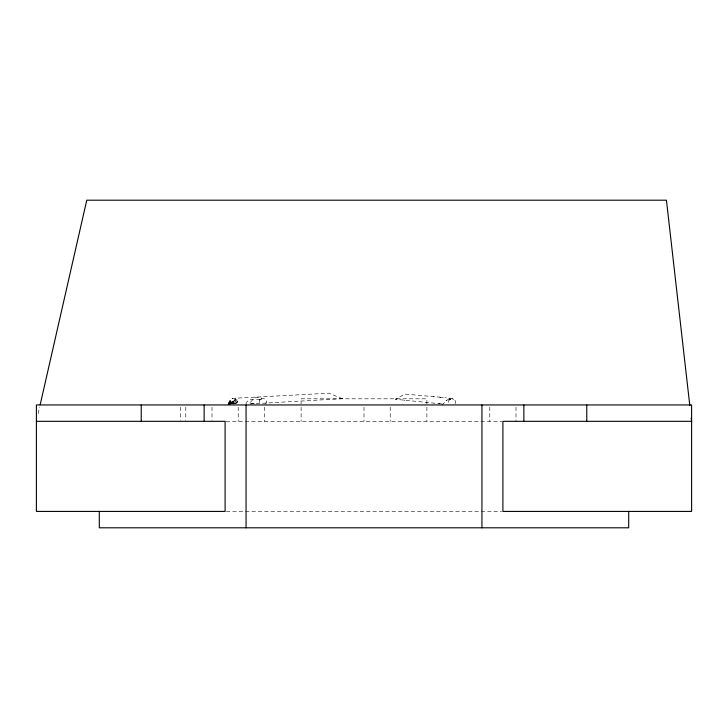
<?xml version="1.0" encoding="UTF-8"?>
<svg xmlns="http://www.w3.org/2000/svg" width="728" height="728" viewBox="0 0 728 728"><rect width="100%" height="100%" fill="white"/><g stroke="black" fill="none" stroke-linecap="round" stroke-linejoin="round"><path stroke-width="0.55" stroke-dasharray="3.64 2.73" d="M342.533 398.808L328.983 393.184L233.806 398.298C230.494 398.098 229.165 401.547 228.228 404.086M38.165 413.595L39.676 406.952M455.137 403.758C457.63 398.043 448.23 398.089 444.963 397.725M259.714 400.118C260.97 398.271 257.657 402.73 260.187 404.076M265.52 404.176L266.685 401.883L265.656 399.545L263.481 398.398L256.465 397.415L253.926 398.353L249.467 403.412L256.265 403.958M228.483 403.74L230.867 399.253M245.882 403.985C247.593 397.397 255.191 400.373 259.996 399.253L259.041 399.335L261.798 398.889L260.087 399.699M228.537 403.794L231.732 398.735M228.51 403.995L232.733 398.407M446.009 400.828L448.33 399.29L451.342 399.062L449.431 399.517L450.932 398.99L450.35 399.181M442.124 405.123L446.619 400.145M228.856 404.14L235.89 398.735L228.774 404.186M440.74 397.27L405.005 394.076L395.486 399.281L439.666 403.712M450.004 399.317L448.202 401.319L448.548 403.794M227.982 404.814L236.755 399.262L228.046 404.777L237.838 400.728M229.73 403.931L237.419 399.936M395.686 398.962L396.25 399.262L395.759 399.617M230.075 404.204L237.974 401.574L228.838 404.586M233.16 403.976L237.419 403.212M342.533 398.68L249.122 404.031M226.117 421.33L501.883 421.33M226.363 511.42L501.638 511.42M433.16 396.523L434.115 396.624M448.73 398.198L449.704 398.298M403.958 400.518L404.859 400.609M439.776 397.17L445.936 397.825M438.702 403.603L443.889 404.167M452.024 398.68L453.817 399.29M516.006 407.134L516.006 421.33M489.798 407.134L489.798 421.33M426.899 403.931L426.899 398.808L301.101 398.808L301.101 403.931M426.899 407.134L426.899 421.33M390.208 407.134L390.208 421.33M364 407.134L364 421.33M301.101 407.134L301.101 421.33M264.41 407.134L264.41 421.33M238.202 407.134L238.202 421.33M211.994 407.134L211.994 420.238M185.786 407.134L185.786 420.238M180.544 407.134L180.544 420.238M237.838 402.42L231.786 403.958L237.838 402.42"/><path stroke-width="1.09" d="M40.176 404.741L86.759 200.2L666.439 200.2L689.807 405.532M36.4 421.33L225.098 421.33L225.098 511.42L36.4 511.42L36.4 404.95L691.6 404.95L691.6 511.42L502.902 511.42L502.902 421.33L691.6 421.33L691.218 417.945M628.701 511.42L628.701 527.8L99.299 527.8L99.299 511.42M586.768 404.95L586.768 421.33M523.869 404.95L523.869 421.33M481.936 404.95L481.936 527.8M246.064 404.95L246.064 527.8M204.131 404.95L204.131 421.33M141.232 404.95L141.232 421.33"/></g></svg>
